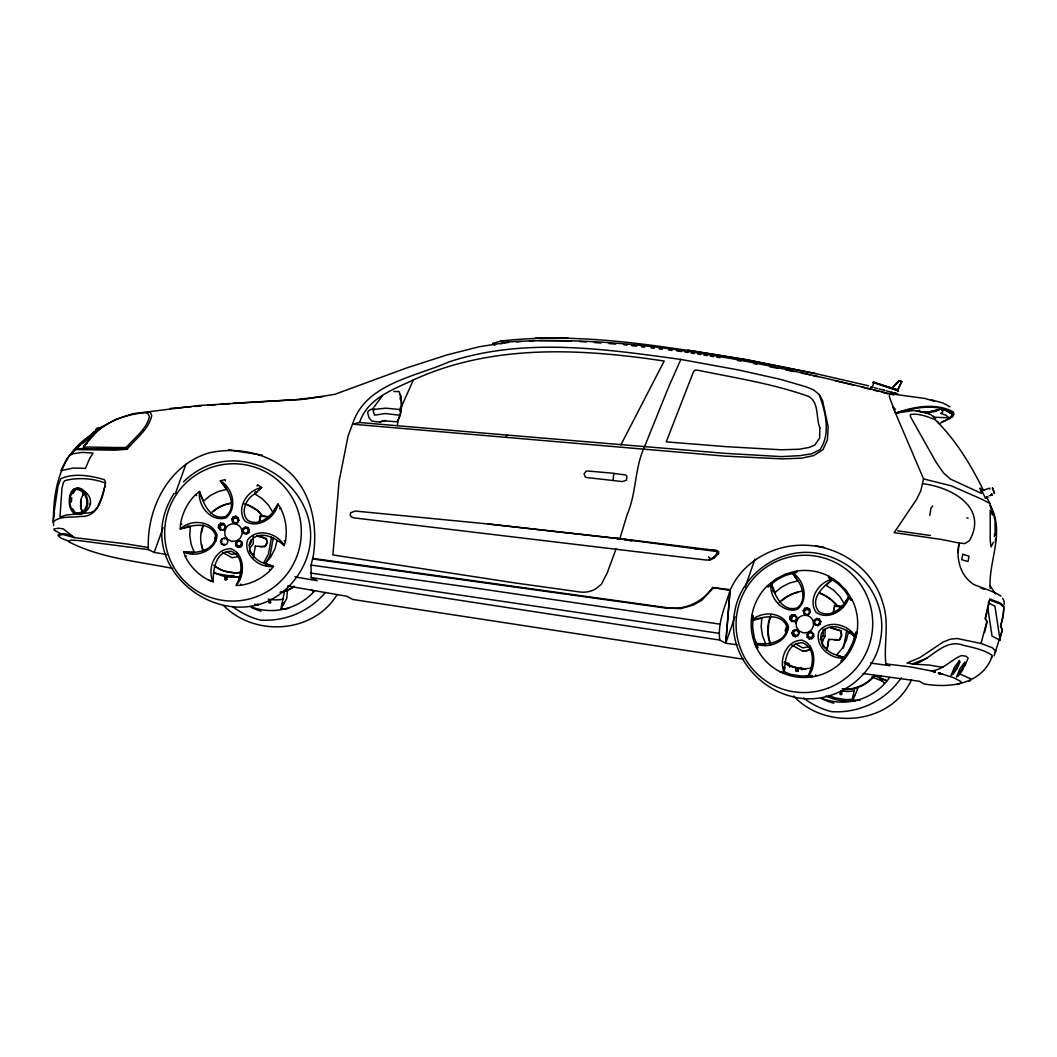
<?xml version="1.0" encoding="UTF-8"?>
<svg xmlns="http://www.w3.org/2000/svg" width="1057" height="1057" viewBox="0 0 1057 1057"><rect width="100%" height="100%" fill="white"/><g stroke="black" fill="none" stroke-linecap="round" stroke-linejoin="round"><path stroke-width="1.5" d="M223.093 530.204L224.93 528.262L224.93 525.924L223.344 524.51L220.107 525.778L220.953 529.147L220.252 529.94L218.403 527.787L218.614 525.012L220.754 523.215L223.582 523.479L225.445 525.646L225.26 528.434L223.093 530.204L220.252 529.94M796.331 619.759L796.344 617.42L794.745 616.006L792.842 616.072L791.31 619.058L792.367 620.644L794.428 621.12L796.661 619.931L796.859 617.129L794.983 614.976L792.155 614.712L790.015 616.495L789.804 619.283L791.653 621.437L794.507 621.701L796.661 619.931M224.758 579.553L225.035 576.567L226.158 576.448L226.845 579.434L224.758 579.553L225.035 576.567M796.436 668.064L796.159 671.05L798.246 670.931L797.559 667.945L796.436 668.064L796.159 671.05M1004.124 604.406L1004.15 601.367L1002.71 598.328M82.42 511.152L80.636 507.796L80.702 500.172L83.186 493.87L85.472 492.998M83.014 511.271L82.406 510.848C78.813 508.602 82.287 493.659 80.808 502.167M718.575 551.728L718.562 553.485L714.268 557.99L710.278 559.919L706.036 560.025L353.672 517.838L351.241 516.794L350.224 515.023L350.633 512.764L355.363 511.06L487.858 523.942L625.361 539.281L716.778 550.578L718.575 551.728L616.918 538.475L625.321 539.414M249.835 548.253L253.297 543.734L253.231 536.229M823.046 639.868L825.121 636.354L825.055 628.836M83.173 494.676C85.881 491.545 81.006 497.953 83.173 494.676L83.186 493.87M213.091 581.812C213.17 570.067 215.245 551.173 230.968 551.239C244.511 556.193 242.079 574.374 236.424 584.772C244.656 577.598 245.752 553.392 230.492 548.636C214.796 548.94 206.828 568.706 213.078 581.852L208.506 580.068A53.63 53.154 -62.3 0 1 185.345 556.695L186.627 556.141M784.492 673.296C784.558 661.418 786.672 642.748 802.369 642.735C815.912 647.69 813.494 665.87 807.825 676.269C816.057 669.094 817.167 644.889 801.893 640.132C786.197 640.436 778.229 660.202 784.492 673.349L779.907 671.565M796.132 623.128L796.212 622.454M97.072 428.296L97.376 430.622L96.121 429.287L97.072 428.296L100.507 427.702L115.583 419.47L133.09 413.657L199.046 405.505L305.156 399.136L334.884 394.301L406.826 367.876L446.847 354.98L478.94 346.802L505.035 342.666L500.78 341.054L492.985 343.366L493.672 344.291M166.993 554.634L154.203 552.415L148.429 549.64C146.183 509.355 168.327 464.684 209.299 452.845C239.186 446.199 272.732 453.915 293.938 476.747C313.057 498.693 317.589 528.896 313.136 556.92L311.049 565.072L311.194 577.558L317.285 580.755L294.903 576.858M995.166 535.318L994.994 520.018L993.725 514.521M891.223 392.319L895.781 393.442L886.321 390.799M240.15 541.356L237.825 541.343L236.451 543.232L236.913 545.32L240.256 546.205L241.538 542.968L240.23 540.629L237.521 540.867L235.671 542.954L235.764 545.663L237.772 547.42L240.494 547.196L242.33 545.095L242.212 542.373L240.23 540.629M811.551 632.852L809.226 632.826L807.865 634.728L808.314 636.816L811.657 637.701L812.952 634.464L811.631 632.126L808.935 632.363L807.072 634.438L807.178 637.16L809.173 638.917L811.908 638.692L813.731 636.591L813.626 633.87L811.631 632.126M73.039 493.606C77.069 484.701 82.076 488.294 86.74 493.487C95.407 501.163 87.757 514.997 77.346 514.349L73.898 512.751M400.141 411.133L400.405 407.526M287.478 589.449L286.777 598.394L280.885 609.057L284.703 590.546M708.56 559.959L710.251 559.47C712.854 557.594 716.923 555.572 716.937 551.899M858.429 686.773C851.836 703.526 850.634 705.402 854.915 687.75M184.565 552.19C196.628 553.657 214.835 550.697 215.76 535.82C210.647 520.824 191.594 525.091 180.258 528.962L180.536 524.034A53.63 53.154 -62.3 0 1 195.637 494.557L199.562 491.465C202.984 502.947 210.568 520.956 225.762 516.424C237.521 506.752 228.933 489.853 220.345 480.869L225.115 479.601L225.352 480.961M379.886 421.915L385.554 420.554L383.546 420.726L396.058 421.783L397.683 421.162C401.66 412.455 403.061 400.378 399.031 391.539L393.772 391.5M994.386 536.784L994.571 534.036M995.311 542.241L995.522 539.004M737.02 644.77L725.749 643.224L719.738 640.053C717.518 622.798 725.036 606.546 730.07 590.493C741.155 563.751 770.408 546.205 799.039 545.293C835.849 543.443 872.633 566.896 882.78 603.032C889.65 622.903 883.639 643.845 885.845 663.888L889.862 665.699L870.558 663.056M959.412 661.656L959.492 660.414L954.352 667.416L951.089 675.41L952.119 674.657M964.803 663.294L964.896 662.052L959.743 669.055L956.479 677.048L957.523 676.295M187.644 526.029L190.405 526.703L189.758 535.278L191.106 544.263L194.211 552.177L191.753 553.432M734.932 616.773L725.749 643.224L730.11 589.661L712.577 587.494C701.98 602.741 683.509 611.065 665.104 607.418L312.846 558.387M71.387 502.009L71.744 497.596M725.749 643.224L730.07 590.493L712.577 587.494M246.466 534.129L248.752 532.649L249.386 529.94L247.985 527.575L245.396 526.981L243.123 528.474L242.502 531.195L243.876 533.534L246.466 534.129L248.435 530.323L247.563 528.764L245.779 528.104L243.81 528.949L243.057 531.169L244.431 533.045L246.545 533.243M817.867 625.625L820.153 624.132L820.8 621.424L819.4 619.072L816.797 618.464L814.524 619.97L813.916 622.692L815.291 625.031L817.867 625.625L819.836 621.807L818.964 620.261L817.18 619.6L815.224 620.446L814.471 622.665L815.832 624.542L817.946 624.74M505.603 342.098C634.649 333.523 764.713 362.908 889.347 393.587L889.558 397.472L895.556 413.181L913.552 410.473L925.734 412.798L942.104 408.861L942.91 409.059L942.606 412.375L940.611 413.353L946.134 415.322L949.001 417.766L951.181 416.881L951.934 413.802L943.993 409.495M958.184 552.269L959.069 543.021L941.562 539.48L894.156 532.649L916.525 499.512L920.792 490.805L923.567 478.94L892.927 407.117L895.345 409.231M271.557 537.141L268.452 554.04L263.973 562.271M273.353 537.564L270.09 555.269L265.399 563.909M846.802 630.144L843.42 648.126M931.23 414.886L925.747 412.798L942.104 408.861M400.246 410.024L400.101 410.763L400.259 409.931M54.079 515.829L54.449 512.737M893.244 388.725L898.225 390.337M929.856 515.393L930.913 508.06L932.723 506.012M625.559 539.44L487.858 523.942M253.284 557.581L255.345 546.192M259.057 522.753L260.128 516.239L261.383 515.644L269.31 516.913L260.128 516.239M259.916 520.625L260.432 517.52M823.059 638.904L822.28 643.607L823.086 646.289L827.169 649.157M826.799 650.266L828.794 639.366L827.393 647.849M832.85 613.721L834.753 605.635C843.024 606.744 820.747 592.541 820.087 593.334M833.999 610.18L834.502 607.154M951.683 414.04L946.147 410.38L942.025 409.535M397.287 425.72L398.33 419.457M223.344 524.51L223.582 523.479M794.745 616.006L794.983 614.976M984.569 632.509L987.172 621.582L985.428 618.649L989.709 599.94L1000.398 604.049L1003.82 607.365L1003.225 615.504L1000.569 626.616L1002.38 629.642L999.552 640.383M277.714 504.612C272.574 515.354 259.11 527.998 247.14 519.846C240.428 511.403 246.162 498.574 254.79 493.91L255.424 491.386M277.04 540.576L274.899 548.913L270.724 557.013L265.215 563.54C255.992 561.267 246.281 551.384 250.364 541.369C258.965 529.108 275.718 537.709 284.201 545.61L285.522 540.84A53.63 53.154 -62.3 0 0 280.634 508.166L277.991 504.017L272.785 512.156L268.333 504.942L261.977 498.494L254.79 493.91L261.687 487.488L257.578 484.793L256.996 486.022M848.454 632.06L846.3 640.41L842.125 648.509L836.616 655.036C827.393 652.764 817.682 642.881 821.765 632.866C830.366 620.604 847.119 629.192 855.602 637.107L856.936 632.337L855.668 632.178L852.788 642.722L847.78 652.433L840.883 660.902L841.782 661.841L844.9 657.916L836.616 655.036L844.873 657.916C830.63 659.832 814.286 646.263 818.99 631.425C828.358 618.966 848.903 624.396 855.615 637.12L848.454 632.06L850.687 632.073M883.731 390.139L884.749 390.39L878.948 388.91M994.994 652.407L995.905 651.284L992.246 647.716L981.055 643.475L986.881 621.49L985.137 618.556L989.709 598.896L1000.424 603.098L1003.912 606.374L1003.199 615.544L1000.543 626.656L1002.406 629.602L994.069 655.921M793.437 633.262L793.979 631.425L795.815 630.329L798.022 631.042L798.709 633.262L797.599 635.098L795.776 635.627L793.437 633.262L791.865 633.09L793.027 630.58L795.683 629.562L798.273 630.659L799.251 633.196L798.088 635.706L795.445 636.724L792.882 635.64L791.865 633.09M224.044 545.227L226.687 544.21L227.85 541.699L226.872 539.162L224.269 538.066L221.626 539.083L220.464 541.594L221.481 544.144L224.044 545.227L224.361 544.13M795.445 636.724L795.776 635.627M105.343 484.978L101.34 498.191L97.561 506.99L94.298 510.914L90.4 512.698L66.419 514.997L59.958 517.071L61.953 488.281L63.473 482.349L64.926 480.631C77.729 477.209 92.712 478.306 104.841 482.864M619.627 539.374L627.343 514.085C636.486 492.866 634.728 467.392 644.44 446.966L668.909 386.32L680.853 359.433L738.671 370.003L780.661 379.41L806.372 386.915L813.533 389.888L819.241 394.565L822.557 400.616L828.159 426.751L827.433 439.752L823.046 449.569L813.784 455.514L801.682 458.17L782.378 458.883L724.785 456.109L352.523 424.174L348.163 435.722L339.072 481.239L332.876 554.951L514.548 582.883L579.883 591.973A24.245 23.505 -19.8 0 0 595.421 589.04L601.314 584.349L607.062 573.238L616.178 548.636M993.369 542.254L991.096 546.905L990.237 540.603L990.211 510.214L992.444 514.97M745.172 587.203L754.883 559.193M216.077 534.961L215.047 537.894L216.13 540.801M787.003 625.374L785.166 630.382L786.302 633.46M154.203 552.415L163.108 527.668M175.356 493.632L185.926 464.234M247.563 528.764L247.985 527.575M818.964 620.261L819.4 619.072M819.241 394.565C825.372 411.583 831.027 433.317 820.087 449.569L811.75 453.77L800.123 455.633L781.493 456.624L724.838 453.334L507.056 435.074L505.946 437.373M234.931 523.506L237.561 522.832L238.935 520.427L238.221 517.679L235.87 516.226L233.201 516.873L231.827 519.291L232.54 522.026L234.931 523.506L237.31 522.356L238.169 520.388L237.521 518.591L234.244 518.062L233.055 519.568L233.24 521.696L235.09 523.083M806.332 615.002L808.975 614.328L810.336 611.924L809.636 609.176L807.271 607.709L804.602 608.37L803.228 610.774L803.941 613.522L806.332 615.002L808.711 613.84L809.57 611.884L808.935 610.087L805.645 609.559L804.456 611.065L804.641 613.192L806.504 614.579M277.991 504.017C275.23 517.97 257.538 529.597 244.748 520.942C235.883 507.994 247.351 490.038 261.687 487.488L259.388 489.629M849.392 595.514C846.644 609.466 828.939 621.08 816.149 612.439C807.284 599.491 818.752 581.522 833.088 578.985C823.614 586.027 809.252 598.606 818.554 611.342C830.762 619.574 844.358 606.52 849.392 595.514L844.199 603.653L839.734 596.439L833.378 589.991L826.204 585.406L833.088 578.985M897.261 390.628L898.595 391.09L874.033 382.845L871.985 387.523L870.506 387.219L873.003 387.404M401.184 407.209L413.379 379.925C492.166 343.802 580.663 348.466 664.206 361.032L620.882 444.891M897.842 390.244L901.806 381.603L898.965 381.048L901.806 381.603M90.492 503.198L90.162 504.44M680.853 359.433C604.34 348.955 524.351 337.143 449.185 361.824C415.401 376.847 365.193 383.612 352.523 424.174L359.605 422.509C367.347 398.463 392.715 389.742 413.379 379.925M828.979 576.29L828.397 577.518L831.74 579.712A42.557 42.188 -62.3 0 1 848.731 596.914L850.911 600.336L852.074 599.702L846.089 590.308L838.28 582.394L828.979 576.29A53.63 53.154 -62.3 0 0 796.516 571.084L785.734 573.977L775.772 579.051L767.065 586.093L768.056 587.071L771.227 584.508A42.557 42.188 -62.3 0 1 792.895 573.489L796.767 572.458L796.516 571.084M875.962 383.096L873.267 382.079L897.591 390.112L901.634 381.524L898.476 381.194L891.791 388.263L894.909 389.293M173.969 493.566C122.837 574.664 244.999 653.226 298.431 574.625C345.771 501.626 244.326 422.153 183.469 481.9M911.517 679.717C891.17 724.56 826.098 730.929 793.635 696.048M956.241 668.407L957.55 665.857M981.055 643.475L957.034 638.481L949.939 639.274L942.976 642.154L919.828 657.626L907.038 663.016L914.173 664.14C931.587 659.766 943.848 637.847 963.667 645.338C973.378 647.637 983.605 649.606 992.034 655.221L992.1 656.503C981.847 684.579 949.569 688.345 923.963 683.932L919.445 681.263L863.133 673.547M75.642 513.689L84.058 512.513M82.552 443.755L86.648 438.919M965.147 665.236L968.133 657.996L966.072 656.238L961.513 655.538C951.075 659.819 943.373 669.742 931.402 670.957L910.037 666.822L885.845 663.888M959.399 673.732L960.892 671.274M373.953 407.104L382.211 396.045M71.929 453.598L77.637 447.111M373.015 408.121L372.024 409.64L385.765 408.174L400.88 409.627M398.225 419.695C402.347 412.309 402.004 402.651 400.326 394.565M101.142 428.059L100.256 427.728L85.604 438.959L75.642 449.569L114.803 450.176L127.131 449.265C135.613 438.602 148.799 429.525 151.706 415.586L150.543 412.679L148.112 411.702M237.772 547.42L238.486 546.39M809.173 638.917L809.887 637.886M990.924 494.848L991.928 494.253L992.325 495.046L990.924 494.848L991.717 493.738M128.597 445.79L126.285 447.402C134.437 437.823 146.5 429.459 149.407 416.669L148.006 413.789L145.602 412.745C121.225 414.252 97.521 425.482 83.939 446.226L84.15 447.005L118.701 447.547L126.285 447.402L128.769 445.803M374.535 409.072L373.161 411.213L374.561 415.176L385.25 413.538L400.075 415.282M237.521 518.591L238.221 517.679M808.935 610.087L809.636 609.176M991.241 657.613L992.1 656.503M934.243 672.226L935.247 672.067L933.608 671.34L934.956 671.657M916.353 410.882L918.85 411.199L919.722 410.116M249.108 545.174L251.011 542.849L250.985 539.85M236.015 585.525L240.93 585.261A53.63 53.154 -62.3 0 0 270.354 570.304L273.499 566.433L265.215 563.54L266.496 565.403M336.972 594.827C313.031 633.672 254.777 637.107 223.582 605.542M820.206 639.313L823.218 635.614L823.152 629.272M873.809 675.529L879.556 677.788L881.393 675.608M791.653 621.437L792.367 620.644M895.028 388.897L891.976 388.355L897.67 389.941M100.507 427.702L83.899 445.975L82.922 448.67L127.131 449.265L76.448 448.604L85.34 439.382L100.507 427.702L99.332 427.9M713.131 588.115L701.742 600.336L693.313 605.053L680.576 608.634L664.866 607.92L312.423 558.942M891.976 388.355L899.124 381.128M840.619 692.071L842.376 691.833M81.97 442.962L84.124 440.888M254.79 493.91L257.089 491.769M100.851 428.098L100.256 427.728M83.054 442.539L88.775 437.598M85.604 438.959C58.65 458.394 52.427 494.597 53.603 525.514M241.538 542.968L242.212 542.373M812.952 634.464L813.626 633.87M772.733 590.823L775.006 592.567L781.572 587.124L789.685 582.988L797.956 580.874C803.531 588.405 805.857 601.763 797.163 607.907C781.969 612.452 774.385 594.444 770.963 582.962C768.796 597.324 782.352 613.694 797.295 609.413C809.266 599.847 804.364 579.342 791.759 572.365L797.956 580.874L794.415 576.012M93.558 433.832L99.543 429.129M89.171 436.951L100.494 428.111M225.881 580.029L226.621 577.307M797.282 671.525L798.035 668.804M950.89 417.568L953.824 414.133L953.388 411.939C935.894 402.4 913.459 406.681 895.556 413.181C913.829 407.764 935.67 403.074 953.123 412.957L953.559 415.057L952.423 416.96L940.373 423.144M891.791 388.263L895.107 388.87M371.047 409.178L367.981 411.371L367.704 413.023L368.959 417.621L371.853 421.096L379.74 422.139L382.462 421.135M180.232 528.976C190.67 518.868 211.876 520.388 217.068 535.04C216.236 550.34 196.694 558.255 183.693 552.045L185.411 556.669M84.996 444.825L87.176 443.517M221.481 544.144L222.75 543.404M792.882 635.64L794.151 634.887M279.497 508.84L280.673 508.206M282.43 603.983L283.844 603.243L282.602 603.309M853.541 695.572L854.941 694.819L853.712 694.885M844.199 603.653L846.287 602.596M947.204 419.642L949.966 418.268M180.787 528.711L190.405 526.703M816.387 675.436L815.409 674.974M232.54 522.026L233.24 521.696M803.941 613.522L804.641 613.192M940.558 673.335L938.999 672.979L940.77 673.653L939.118 673.494L939.29 674.3L942.712 674.075M957.365 684.619L961.024 682.981L961.157 681.659L953.52 677.643L942.527 674.155M494.266 345.19L495.323 344.741L492.985 343.366M941.932 421.954L945.83 420.342M97.495 428.904L96.121 429.287M248.435 530.323L249.386 529.94M715.708 551.001L716.778 550.578L706.182 549.561M819.836 621.807L820.8 621.424M912.151 663.955L927.055 658.128M98.724 428.164L101.749 427.134M986.419 496.618L988.018 497.041L985.441 498.389L981.874 490.673L989.616 488.175L989.96 489.193M989.141 495.812L992.325 495.046M235.764 545.663L236.913 545.32M807.178 637.16L808.314 636.816M500.476 343.869L505.035 342.666M897.776 412.692L899.758 412.243M75.324 488.73L78.231 488.057L86.172 493.236L85.749 492.364M933.476 416.326L935.59 419.272M237.548 553.313L231.681 554.449L226.489 551.529M238.116 556.563L232.038 557.739L222.617 552.467M242.225 571.877L236.266 573.039L224.335 571.124A35.079 34.762 -62.3 0 1 213.805 565.218M810.521 646.382L802.765 647.888L795.881 644.043M803.122 651.231L810.811 649.738M811.181 649.817L803.148 651.376L791.746 644.995M903.629 411.45L905.426 411.12M981.874 490.673L984.252 490.237M716.58 553.828L718.562 553.485L716.857 553.194M218.403 527.787L219.909 527.562M789.804 619.283L791.31 619.058M300.637 399.057L322.993 396.547M925.747 412.798L936.819 411.239M941.562 410.565L944.733 410.116M968.688 680.972L970.445 680.748L970.643 678.832L958.659 673.401M868.444 385.792L815.423 373.57L747.352 359.882C666.069 347.013 583.279 331.607 500.78 341.054L501.85 341.887M170.322 408.438L191.528 406.694M194.792 406.417L201.319 405.888M207.74 405.346L215.773 404.686M220.583 404.289L230.215 403.497M233.425 403.232L305.156 399.136M505.325 342.772L508.562 342.521M516.635 341.873L521.471 341.49M529.544 340.856L534.38 340.473M225.009 578.694L226.845 579.434M797.467 670.138L798.246 670.931M280.885 609.057L285.8 608.806A53.63 53.154 -62.3 0 0 288.931 608.211M807.416 677.009L812.331 676.757L812.186 675.515L801.378 676.057L790.636 674.366L784.32 671.922M852.629 699.298L845.838 699.655L835.109 697.911L828.807 695.48L829.071 696.959L828.437 696.722M851.995 700.632L855.496 700.447M234.086 575.629L229.131 575.669M568.111 338.029L535.41 338.055M539.215 340.486L571.507 340.922M183.693 552.045L194.211 552.177M914.173 664.14L929.42 665.091L942.791 667.363M75.734 513.504L81.865 513.676M932.168 415.626L934.243 417.277L949.001 417.766M238.169 520.388L238.935 520.427M809.57 611.884L810.336 611.924M273.499 566.433C259.256 568.349 242.885 554.78 247.589 539.929C256.943 527.469 277.502 532.913 284.214 545.623L283.606 545.002M80.781 505.722L81.297 508.747M579.698 341.503L586.239 341.979M594.417 342.56L600.971 343.023M609.149 343.604L615.702 344.08M281.122 608.541L285.813 608.885M852.233 700.117L855.364 700.342M359.605 422.509L507.056 435.074M614.011 473.483L625.612 474.95L626.907 476.284L626.391 480.274L622.401 481.582L586.912 477.553L585.314 476.998L584.072 473.946L586.054 471.237L587.758 471.012L613.773 473.298L613.1 480.512M220.464 541.594L222.036 541.765M623.841 344.727L627.052 345.111M631.875 345.679L636.684 346.247M641.493 346.815L644.704 347.198M651.125 347.951L654.336 348.321M659.158 348.889L662.369 349.272M668.777 350.026L671.988 350.409M676.81 350.977L681.62 351.545M260.339 546.852L264.858 546.443C275.798 534.961 241.207 533.124 266.456 538.528L266.892 542.717L265.122 546.548L255.173 546.192M834.369 640.106L839.417 639.657L841.372 635.521L840.843 630.989L830.525 627.739L841.2 630.818L841.689 635.495L839.707 639.776L828.609 639.366M148.429 549.64L78.813 540.55L70.898 540.114L68.533 541.673C100.323 558.268 137.925 561.373 172.793 568.455M897.631 530.839L930.385 535.489M784.307 662.752L789.13 663.413M311.049 565.072L475.861 588.128L719.989 624.159M272.931 566.341L265.215 563.54M918.85 411.199L924.399 412.455M147.755 547.46L126.774 543.959L74.32 537.603L62.984 534.551L58.122 535.278L60.659 537.947L68.348 541.052M310.573 573.039L719.328 633.354M284.267 540.695L285.562 540.88M719.738 640.053L311.194 577.558M743.467 659.224L352.893 599.491L346.762 596.254L287.596 585.974M228.603 449.793L262.413 455.197M815.925 545.967L824.024 547.262M631.861 541.065L622.467 539.096M835.532 605.278L841.438 606.216M835.281 605.397L836.734 605.621M834.145 605.938L842.574 607.286M261.158 515.75L262.466 516.252L260.683 515.975M794.19 667.205L797.15 667.667M800.109 668.143L804.549 668.856M842.218 688.847L845.177 689.323A39.149 38.805 -62.3 0 0 874.337 675.449M684.817 351.994L688.015 352.51M691.212 353.038L694.409 353.553M697.607 354.069L700.804 354.584M704.002 355.112L707.186 355.628M710.383 356.143L713.581 356.671M716.778 357.187L719.976 357.702M737.548 360.569L740.746 361.084M687.803 350.026L747.352 359.882L815.423 373.57M180.483 524.061L181.857 524.285M214.056 573.198L239.635 577.637M753.615 363.568L756.825 364.203M769.707 366.753L777.754 368.338M785.8 369.924L793.847 371.522M801.893 373.108L805.117 373.742M923.567 478.94L951.419 485.863L982.23 499.419L989.867 503.436L993.474 513.834L990.013 505.378C1005.59 531.697 988.282 560.752 990.184 588.313M874.033 382.845L872.646 382.568L873.875 383.215M896.376 389.359L897.816 389.967M803.228 610.774L804.456 611.065M231.827 519.291L233.055 519.568M806.729 374.059L809.86 374.799M813.005 375.539L817.722 376.649M834.99 380.705L853.831 385.144M931.309 399.797L943.069 403.061L949.966 406.773M882.555 681.157L871.866 677.022M922.708 483.736C951.287 487 988.691 507.413 969.309 540.88L964.79 543.589L959.069 543.021C955.832 558.479 960.047 575.827 974.039 584.613C983.05 588.273 992.708 590.889 1000.979 596.095M874.456 387.774L877.363 388.5M779.868 671.644L784.426 672.794M208.467 580.148L213.025 581.297M812.859 636.367L813.731 636.591M241.458 544.884L242.33 545.095M861.653 387.021L870.889 389.425M873.967 390.231L878.592 391.434M881.67 392.239L887.827 393.838M231.258 576.303L228.563 575.589L228.801 576.21M895.781 393.217L897.657 393.719M966.772 517.824L968.12 518.194M877.455 383.519L892.518 388.249M931.402 670.957L935.247 672.067M938.167 672.899L940.77 673.653M893.826 395.001L889.347 393.587L925.113 398.489L934.111 401.224M886.77 680.867L879.556 677.788L884.379 683.337M807.072 634.438L807.865 634.728M235.671 542.954L236.451 543.232M980.711 587.903L984.477 589.317M879.556 677.788L886.625 680.457M784.677 667.614L783.514 667.178L784.611 668.288M254.697 604.128L257.961 605.384L257.71 603.904M823.218 635.614L825.121 636.354M928.931 413.432L924.835 411.781L925.8 412.811M60.196 533.389L54.29 530.284L53.854 529.029L58.65 528.196L63.367 528.936L74.32 537.603C69.775 534.868 63.592 532.384 58.426 534.538L58.835 535.78M796.212 668.989L797.189 669.451M224.811 577.505L225.788 577.954M694.211 548.068L696.933 549.468M790.015 616.495L791.521 617.275M218.614 525.012L220.107 525.778M988.216 602.715L994.941 606.282L1000.094 640.251L992.061 636.129L987.859 608.502M709.604 559.563L710.251 559.47M247.549 504.942L258.08 510.848L262.453 515.961M86.185 492.76L86.74 493.487M814.524 619.97L815.224 620.446M243.123 528.474L243.81 528.949M983.433 490.316C970.802 464.763 955.528 439.355 934.917 419.55C927.227 416.524 918.507 413.115 910.236 414.542L910.553 416.881L936.185 462.385L943.624 473.047L950.362 479.046L981.477 493.368L979.931 488.083L981.306 489.259M253.891 554.965L250.232 552.388L249.505 549.984M713.462 557.435L714.268 557.99M819.466 623.564L820.153 624.132M248.051 532.067L248.752 532.649M708.467 556.92L710.819 558.968M793.027 630.58L793.979 631.425M221.626 539.083L222.565 539.929M195.664 494.597L196.655 495.574M269.469 569.406L270.381 570.344M804.602 608.37L805.645 609.559M233.201 516.873L234.244 518.062M311.286 589.476L313.282 591.761M836.748 605.965L831.344 599.649A39.149 38.805 -62.3 0 0 819.598 593.069M262.466 516.252L257.631 510.61A35.079 34.762 -62.3 0 0 244.22 503.845M995.483 594.047L990.145 585.697M72.589 508.774L74.162 511.139M775.006 592.567L770.963 582.962M937.612 421.439L938.775 423.553M792.155 614.712L792.842 616.072M220.754 523.215L221.441 524.576M986.815 497.226L989.867 503.436M801.1 667.377L802.052 669.94M816.797 618.464L817.18 619.6M245.396 526.981L245.779 528.104M811.657 637.701L811.908 638.692M240.256 546.205L240.494 547.196M795.683 629.562L795.815 630.329M224.269 538.066L224.414 538.832M199.72 492.39L203.605 501.071L210.171 495.627L218.27 491.505L226.555 489.391L220.345 480.869C232.963 487.858 237.865 508.364 225.894 517.93C210.951 522.198 197.395 505.827 199.562 491.465M240.771 584.019L240.93 585.34M807.271 607.709L807.389 609.189M235.87 516.226L235.988 517.692M797.559 667.945L797.718 670.125M226.158 576.448L226.317 578.628M400.127 397.445L400.193 399.163M88.524 437.387A15.881 2.048 -52.3 0 1 95.843 431.639M202.812 549.098A35.079 34.762 -62.3 0 1 201.702 544.685M201.583 532.53A35.079 34.762 -62.3 0 1 203.103 526.611M213.303 511.601A35.079 34.762 -62.3 0 1 231.087 503.409M294.018 586.239A35.079 34.762 -62.3 0 1 280.118 592.29M792.803 666.69A39.149 38.805 -62.3 0 1 784.809 662.409M770.474 643.528A39.149 38.805 -62.3 0 1 768.796 624.119M769.06 622.652A39.149 38.805 -62.3 0 1 770.738 616.799M781.863 600.759A39.149 38.805 -62.3 0 1 793.503 593.783M794.904 593.268A39.149 38.805 -62.3 0 1 797.797 592.409M874.839 675.714A39.149 38.805 -62.3 0 1 842.693 689.521M889.677 677.458A57.924 57.422 -62.3 0 1 820.972 697.977M789.817 667.258A57.924 57.422 -62.3 0 1 788.628 664.219M833.841 703.182A57.924 57.422 -62.3 0 1 821.712 698.677M853.95 690.829A38.911 38.501 -51.2 0 1 840.923 690.974M860.054 699.866A53.63 53.154 -62.3 0 1 856.923 700.461M855.351 700.685A53.63 53.154 -62.3 0 1 825.874 695.968M803.65 698.096A78.562 77.874 -62.3 0 0 831.542 711.665A78.562 77.874 -62.3 0 0 901.277 677.841M860.041 699.787A53.63 53.154 -62.3 0 1 856.91 700.381M805.526 669.068A39.149 38.805 -62.3 0 1 784.307 662.144M770.513 644.691A39.149 38.805 -62.3 0 1 770.804 615.108M779.181 602.556A39.149 38.805 -62.3 0 1 803.294 591.101M852.074 599.702A53.63 53.154 -62.3 0 1 833.075 668.883A53.63 53.154 -62.3 0 1 762.771 657.613A53.63 53.154 -62.3 0 1 767.065 586.08M811.01 668.077A38.911 38.594 -75 0 1 785.695 664.021M239.609 576.58A38.911 38.594 -75 0 1 214.294 572.524M241.868 572.167A35.079 34.762 -62.3 0 1 214.531 565.918M203.446 551.754A35.079 34.762 -62.3 0 1 203.195 524.933M210.647 513.438A35.079 34.762 -62.3 0 1 232.157 502.973M314.497 591.022A57.924 57.422 -62.3 0 1 249.875 606.401M261.171 611.197A57.924 57.422 -62.3 0 1 252.055 607.801M282.84 599.253A38.911 38.501 -51.2 0 1 268.333 599.134M294.467 586.476A35.079 34.762 -62.3 0 1 280.567 592.515M232.54 606.52A78.562 77.874 -62.3 0 0 260.432 620.089A78.562 77.874 -62.3 0 0 325.371 592.515M819.862 427.86L819.651 437.994L814.881 444.984L809.226 447.441L799.211 449.238L781.189 449.78L725.723 446.635L666.24 441.866L693.432 371.892L694.779 370.267L697.144 370.109C734.536 377.772 772.693 383.625 808.737 396.467C819.413 402.823 815.74 417.885 819.862 427.86M54.369 510.399L53.022 522.079C60.209 515.446 71.585 517.917 80.543 516.411C98.79 517.745 103.084 495.931 105.634 482.269L104.366 479.693C90.981 475.663 74.016 472.704 60.817 478.689L58.016 485.929L54.369 510.399M270.645 601.988C271.12 603.455 268.94 603.375 268.676 602.16L270.645 601.988M841.755 693.564C842.218 695.03 840.038 694.951 839.773 693.736L841.755 693.564M734.509 612.941C727.546 650.689 755.094 686.984 791.151 696.325C830.749 707.728 874.72 678.858 880.706 638.243C887.655 600.482 860.107 564.187 824.05 554.859C784.466 543.457 740.481 572.313 734.509 612.941M751.937 615.531L751.633 620.472C762.982 616.601 782.035 612.307 787.161 627.316C786.131 642.484 767.395 645.325 755.121 643.541L756.812 648.166L758.028 647.637L754.222 637.45L752.61 626.682L753.271 615.782L751.897 615.557M952.925 673.322L952.846 674.353L957.14 668.513L959.862 661.841L952.925 673.322M958.316 674.947L958.25 675.991L962.531 670.138L965.266 663.479L958.316 674.947M761.806 618.186L761.159 626.775L762.52 635.759L765.625 643.66L755.094 643.541C768.095 649.751 787.637 641.837 788.482 626.537C783.277 611.884 762.071 610.365 751.633 620.472L761.806 618.186M70.436 496.077C69.379 501.414 69.537 507.77 73.726 511.773L76.831 512.975C91.1 513.041 89.316 491.294 76.857 489.351L73.99 489.986L70.436 496.077M69.854 495.614C68.731 501.401 68.824 508.311 73.316 512.711L76.672 514.019C92.435 514.191 90.426 490.356 76.699 488.255L73.633 488.955L71.374 491.558L69.854 495.614M962.808 554.317L961.698 559.695L967.987 561.544L969.084 556.18L962.808 554.317M89.686 458.421L85.445 468.396L73.343 468.026L60.976 470.642L66.472 459.359L69.498 455.461L73.052 453.744L82.169 452.409L93.042 453.043L89.686 458.421M226.581 527.033L224.692 531.235L225.128 535.807L227.797 539.532L231.959 541.409L236.517 540.933L240.243 538.224L242.132 534.023L241.696 529.451A8.905 8.826 -62.3 0 0 226.581 527.033M797.982 618.53L796.093 622.732L796.529 627.303L799.198 631.029L803.36 632.905L807.918 632.43L811.644 629.721L813.546 625.519L813.097 620.948A8.905 8.826 -62.3 0 0 797.982 618.53M992.919 488.796L992.351 487.832L994.492 493.487L992.919 488.796M828.371 688.015A68.784 68.19 -62.3 0 0 847.806 570.582A68.784 68.19 -62.3 0 0 737.006 613.113A68.784 68.19 -62.3 0 0 828.371 688.015M256.97 596.531A68.784 68.19 -62.3 0 0 276.406 479.085A68.784 68.19 -62.3 0 0 165.605 521.616A68.784 68.19 -62.3 0 0 256.97 596.531"/></g></svg>
